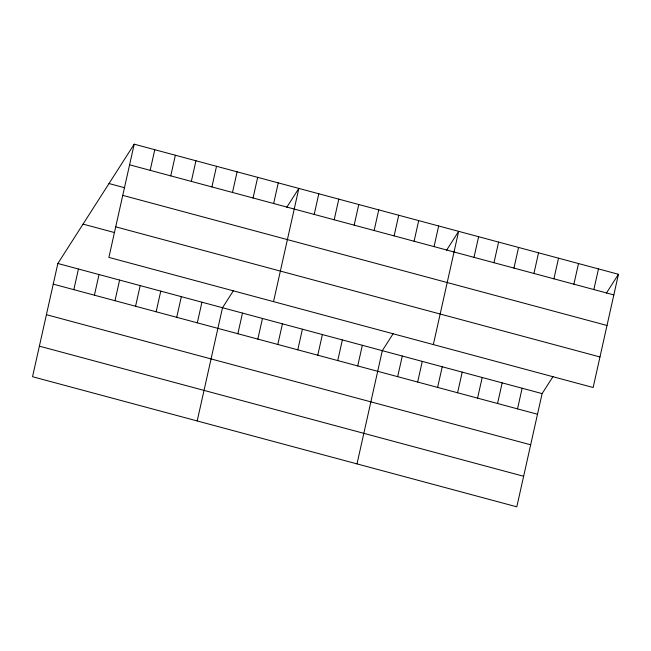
<?xml version="1.0" encoding="UTF-8"?>
<svg xmlns="http://www.w3.org/2000/svg" width="651" height="651" viewBox="0 0 651 651"><rect width="100%" height="100%" fill="white"/><g stroke="black" fill="none" stroke-linecap="round" stroke-linejoin="round"><path stroke-width="0.98" d="M134.196 144.172L108.888 257.397L593.142 387.516L618.45 274.283L134.196 144.172L57.858 263.484L32.55 376.717L516.804 506.828L542.112 393.603L553.13 376.376M73.832 289.654L78.437 269.018M94.411 295.188L99.025 274.551M114.991 300.713L119.605 280.076M150.169 170.334L154.775 149.697M135.571 306.247L140.185 285.61M170.749 175.868L175.363 155.231M156.15 311.772L160.764 291.135M191.329 181.401L195.943 160.756M176.73 317.306L181.344 296.669M211.909 186.927L216.523 166.29M197.31 322.831L201.924 302.194M232.488 192.46L237.102 171.815M197.196 420.953L222.504 307.728L233.53 290.501M253.068 197.985L257.682 177.349M237.867 333.735L242.481 313.09M273.648 203.519L278.262 182.882M257.845 339.098L262.459 318.461M273.534 301.641L298.842 188.408L286.774 207.278M277.822 344.469L282.428 323.824M314.205 214.415L318.819 193.778M297.792 349.831L302.406 329.194M334.183 219.778L338.797 199.141M317.769 355.202L322.383 334.565M354.16 225.148L358.766 204.512M337.747 360.564L342.361 339.928M374.13 230.511L378.744 209.874M357.716 365.935L362.33 345.299M394.107 235.882L398.721 215.245M357 463.894L382.308 350.661L393.326 333.434M414.085 241.252L418.699 220.608M397.671 376.669L402.285 356.032M434.054 246.615L438.668 225.978M417.649 382.039L422.263 361.395M433.338 344.574L458.646 231.341L446.578 250.212M437.618 387.402L442.232 366.765M474.009 257.348L478.623 236.712M457.596 392.773L462.21 372.128M493.987 262.719L498.601 242.082M477.574 398.135L482.188 377.499M513.956 268.082L518.57 247.445M497.551 403.506L502.165 382.869M533.934 273.453L538.548 252.816M517.521 408.869L522.135 388.232M553.911 278.815L558.525 258.178M573.889 284.186L578.503 263.549M593.858 289.557L598.472 268.912M606.382 293.145L618.45 274.283M129.582 164.809L613.836 294.919M109.01 183.541L124.691 187.757M122.754 195.365L607.009 325.476M115.715 226.841L599.97 356.96M83.051 224.115L114.413 232.537M57.858 263.484L542.112 393.603M53.244 284.129L537.498 414.239M46.416 314.685L530.671 444.796M39.377 346.161L523.632 476.272"/></g></svg>
